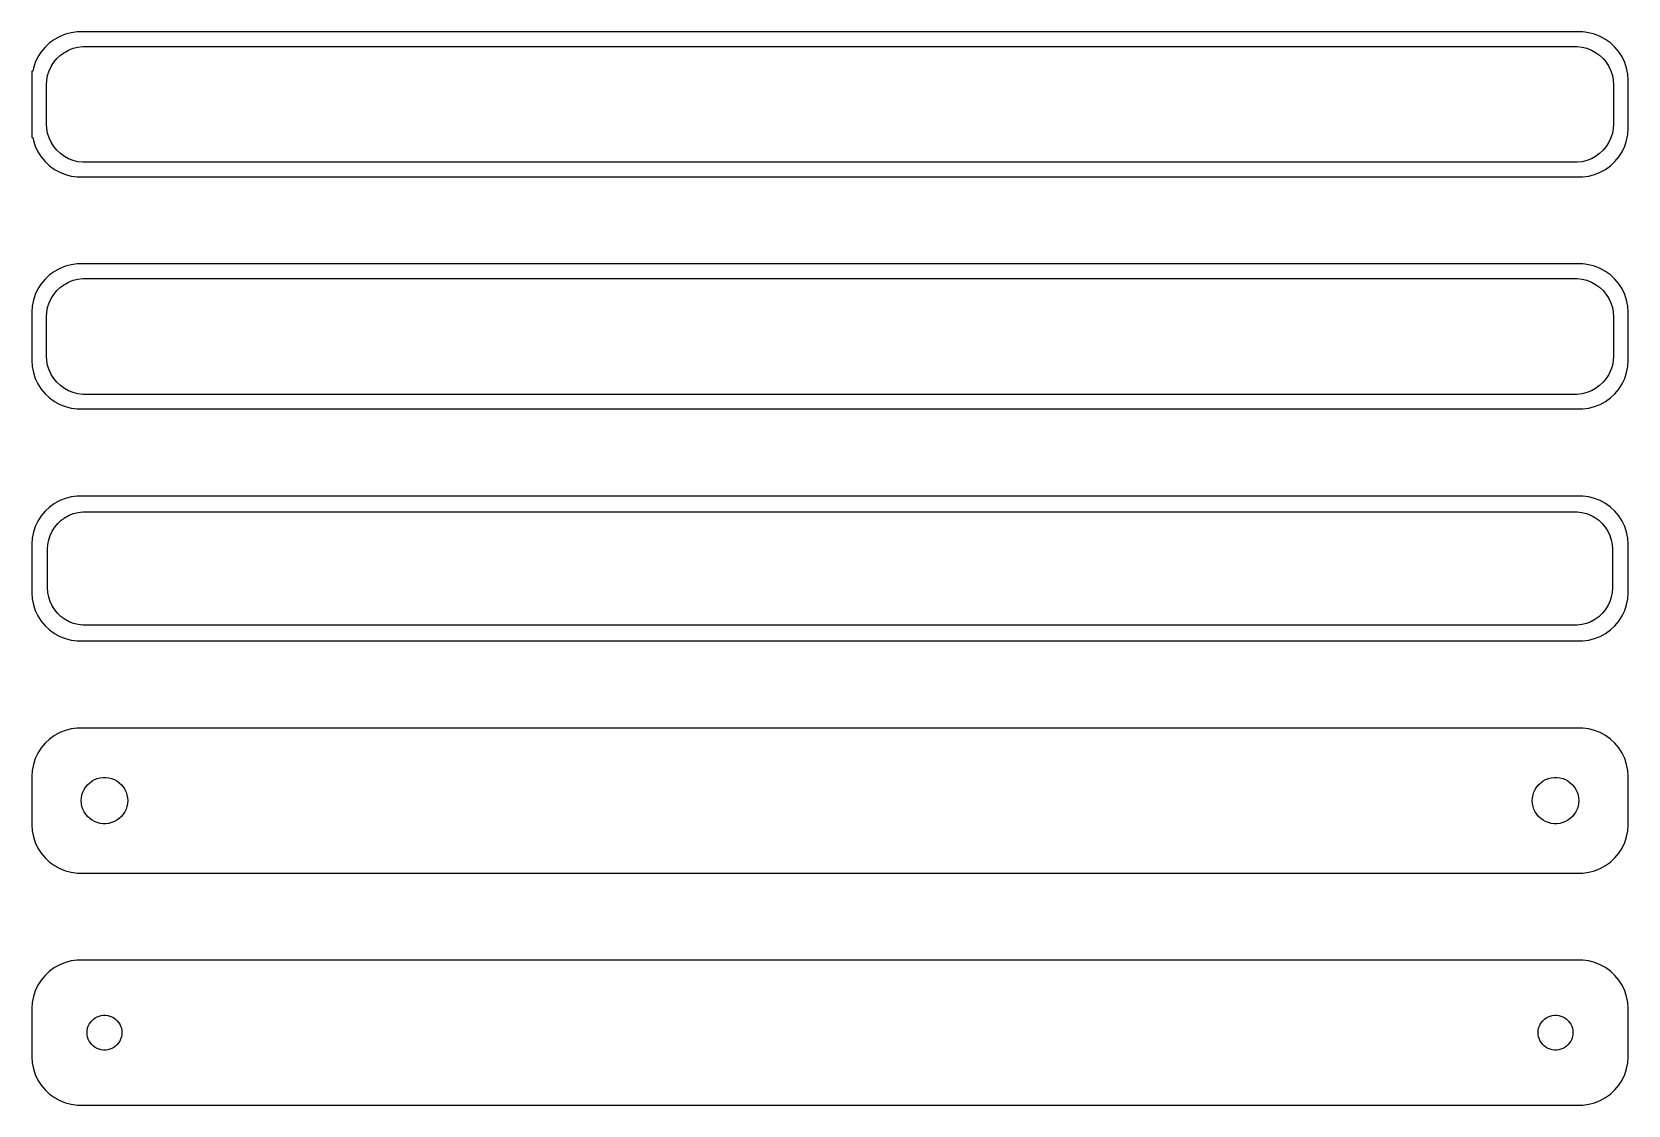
# Model space of a CAD drawing. Header units: metres. Extents: x -82 to 82, y 89 to 199.
import ezdxf

# ---------------------------------------------------------------- set-up
doc = ezdxf.new("R2010")
doc.units = ezdxf.units.M

msp = doc.modelspace()

# ---------------------------------------------------------------- linework, layer by layer
for p, q in [((-80.6871, 198.353), (-81.1448, 197.923)), ((-80.1791, 198.722), (-80.6871, 198.353)), ((-79.6289, 199.024), (-80.1791, 198.722)), ((-79.0451, 199.255), (-79.6289, 199.024)), ((-78.4369, 199.411), (-79.0451, 199.255)), ((-77.8139, 199.49), (-78.4369, 199.411)), ((77.8139, 199.49), (-77.8139, 199.49)), ((78.4369, 199.411), (77.8139, 199.49)), ((79.0451, 199.255), (78.4369, 199.411)), ((79.6289, 199.024), (79.0451, 199.255)), ((80.1791, 198.722), (79.6289, 199.024)), ((80.6871, 198.353), (80.1791, 198.722)), ((81.1448, 197.923), (80.6871, 198.353)), ((-81.8815, 196.909), (-82.1489, 196.341)), ((-81.5451, 197.439), (-81.8815, 196.909)), ((-81.1448, 197.923), (-81.5451, 197.439)), ((-80.5052, 195.927), (-80.2361, 196.351)), ((-80.2361, 196.351), (-79.9159, 196.738)), ((-79.9159, 196.738), (-79.5497, 197.082)), ((-79.5497, 197.082), (-79.1433, 197.377)), ((-79.1433, 197.377), (-78.7031, 197.619)), ((-78.7031, 197.619), (-78.2361, 197.804)), ((-78.2361, 197.804), (-77.7495, 197.929)), ((-77.7495, 197.929), (-77.2512, 197.992)), ((-77.2512, 197.992), (77.2512, 197.992)), ((77.2512, 197.992), (77.7495, 197.929)), ((77.7495, 197.929), (78.2361, 197.804)), ((78.2361, 197.804), (78.7031, 197.619)), ((78.7031, 197.619), (79.1433, 197.377)), ((79.1433, 197.377), (79.5497, 197.082)), ((79.5497, 197.082), (79.9159, 196.738)), ((79.9159, 196.738), (80.2361, 196.351)), ((80.2361, 196.351), (80.5052, 195.927)), ((81.5451, 197.439), (81.1448, 197.923)), ((81.8815, 196.909), (81.5451, 197.439)), ((82.1489, 196.341), (81.8815, 196.909)), ((-82.4, 195.444), (-82.5, 195.444)), ((-82.5, 195.444), (-82.5, 188.556)), ((-82.3429, 195.743), (-82.4, 195.444)), ((-82.1489, 196.341), (-82.3429, 195.743)), ((-80.9685, 194.501), (-80.8743, 194.995)), ((-80.8743, 194.995), (-80.7191, 195.472)), ((-80.7191, 195.472), (-80.5052, 195.927)), ((80.5052, 195.927), (80.7191, 195.472)), ((80.7191, 195.472), (80.8743, 194.995)), ((80.8743, 194.995), (80.9685, 194.501)), ((82.3429, 195.743), (82.1489, 196.341)), ((82.4606, 195.127), (82.3429, 195.743)), ((82.5, 194.5), (82.4606, 195.127)), ((-81, 194), (-80.9685, 194.501)), ((-81, 190), (-81, 194)), ((80.9685, 194.501), (81, 194)), ((81, 194), (81, 190)), ((82.5, 189.5), (82.5, 194.5)), ((-80.9685, 189.499), (-81, 190)), ((81, 190), (80.9685, 189.499)), ((-82.5, 188.556), (-82.4, 188.556)), ((-82.4, 188.556), (-82.3429, 188.257)), ((-82.3429, 188.257), (-82.1489, 187.659)), ((-80.8743, 189.005), (-80.9685, 189.499)), ((-80.7191, 188.528), (-80.8743, 189.005)), ((-80.5052, 188.073), (-80.7191, 188.528)), ((80.7191, 188.528), (80.5052, 188.073)), ((80.8743, 189.005), (80.7191, 188.528)), ((80.9685, 189.499), (80.8743, 189.005)), ((82.1489, 187.659), (82.3429, 188.257)), ((82.3429, 188.257), (82.4606, 188.873)), ((82.4606, 188.873), (82.5, 189.5)), ((-82.1489, 187.659), (-81.8815, 187.091)), ((-81.8815, 187.091), (-81.5451, 186.561)), ((-81.5451, 186.561), (-81.1448, 186.077)), ((-80.2361, 187.649), (-80.5052, 188.073)), ((-79.9159, 187.262), (-80.2361, 187.649)), ((-79.5497, 186.918), (-79.9159, 187.262)), ((-79.1433, 186.623), (-79.5497, 186.918)), ((-78.7031, 186.381), (-79.1433, 186.623)), ((79.1433, 186.623), (78.7031, 186.381)), ((79.5497, 186.918), (79.1433, 186.623)), ((79.9159, 187.262), (79.5497, 186.918)), ((80.2361, 187.649), (79.9159, 187.262)), ((80.5052, 188.073), (80.2361, 187.649)), ((81.1448, 186.077), (81.5451, 186.561)), ((81.5451, 186.561), (81.8815, 187.091)), ((81.8815, 187.091), (82.1489, 187.659)), ((-81.1448, 186.077), (-80.6871, 185.647)), ((-80.6871, 185.647), (-80.1791, 185.278)), ((-80.1791, 185.278), (-79.6289, 184.976)), ((-79.6289, 184.976), (-79.0451, 184.745)), ((-78.2361, 186.196), (-78.7031, 186.381)), ((-77.7495, 186.071), (-78.2361, 186.196)), ((-77.2512, 186.008), (-77.7495, 186.071)), ((77.2512, 186.008), (-77.2512, 186.008)), ((77.7495, 186.071), (77.2512, 186.008)), ((78.2361, 186.196), (77.7495, 186.071)), ((78.7031, 186.381), (78.2361, 186.196)), ((79.0451, 184.745), (79.6289, 184.976)), ((79.6289, 184.976), (80.1791, 185.278)), ((80.1791, 185.278), (80.6871, 185.647)), ((80.6871, 185.647), (81.1448, 186.077)), ((-79.0451, 184.745), (-78.4369, 184.589)), ((-78.4369, 184.589), (-77.8139, 184.51)), ((-77.8139, 184.51), (77.8139, 184.51)), ((77.8139, 184.51), (78.4369, 184.589)), ((78.4369, 184.589), (79.0451, 184.745)), ((-79.6289, 175.024), (-80.1791, 174.722)), ((-79.0451, 175.255), (-79.6289, 175.024)), ((-78.4369, 175.411), (-79.0451, 175.255)), ((-77.8139, 175.49), (-78.4369, 175.411)), ((77.8139, 175.49), (-77.8139, 175.49)), ((78.4369, 175.411), (77.8139, 175.49)), ((79.0451, 175.255), (78.4369, 175.411)), ((79.6289, 175.024), (79.0451, 175.255)), ((80.1791, 174.722), (79.6289, 175.024)), ((-81.5451, 173.439), (-81.8815, 172.909)), ((-81.1448, 173.923), (-81.5451, 173.439)), ((-80.6871, 174.353), (-81.1448, 173.923)), ((-80.1791, 174.722), (-80.6871, 174.353)), ((-79.5497, 173.082), (-79.1433, 173.377)), ((-79.1433, 173.377), (-78.7031, 173.619)), ((-78.7031, 173.619), (-78.2361, 173.804)), ((-78.2361, 173.804), (-77.7495, 173.929)), ((-77.7495, 173.929), (-77.2512, 173.992)), ((-77.2512, 173.992), (77.2512, 173.992)), ((77.2512, 173.992), (77.7495, 173.929)), ((77.7495, 173.929), (78.2361, 173.804)), ((78.2361, 173.804), (78.7031, 173.619)), ((78.7031, 173.619), (79.1433, 173.377)), ((79.1433, 173.377), (79.5497, 173.082)), ((80.6871, 174.353), (80.1791, 174.722)), ((81.1448, 173.923), (80.6871, 174.353)), ((81.5451, 173.439), (81.1448, 173.923)), ((81.8815, 172.909), (81.5451, 173.439)), ((-82.3429, 171.743), (-82.4606, 171.127)), ((-82.1489, 172.341), (-82.3429, 171.743)), ((-81.8815, 172.909), (-82.1489, 172.341)), ((-80.7191, 171.472), (-80.5052, 171.927)), ((-80.5052, 171.927), (-80.2361, 172.351)), ((-80.2361, 172.351), (-79.9159, 172.738)), ((-79.9159, 172.738), (-79.5497, 173.082)), ((79.5497, 173.082), (79.9159, 172.738)), ((79.9159, 172.738), (80.2361, 172.351)), ((80.2361, 172.351), (80.5052, 171.927)), ((80.5052, 171.927), (80.7191, 171.472)), ((82.1489, 172.341), (81.8815, 172.909)), ((82.3429, 171.743), (82.1489, 172.341)), ((82.4606, 171.127), (82.3429, 171.743)), ((-82.4606, 171.127), (-82.5, 170.5)), ((-82.5, 170.5), (-82.5, 165.5)), ((-81, 170), (-80.9685, 170.501)), ((-81, 166), (-81, 170)), ((-80.9685, 170.501), (-80.8743, 170.995)), ((-80.8743, 170.995), (-80.7191, 171.472)), ((80.7191, 171.472), (80.8743, 170.995)), ((80.8743, 170.995), (80.9685, 170.501)), ((80.9685, 170.501), (81, 170)), ((81, 170), (81, 166)), ((82.5, 170.5), (82.4606, 171.127)), ((82.5, 165.5), (82.5, 170.5)), ((-82.5, 165.5), (-82.4606, 164.873)), ((-80.9685, 165.499), (-81, 166)), ((-80.8743, 165.005), (-80.9685, 165.499)), ((-80.7191, 164.528), (-80.8743, 165.005)), ((80.8743, 165.005), (80.7191, 164.528)), ((80.9685, 165.499), (80.8743, 165.005)), ((81, 166), (80.9685, 165.499)), ((82.4606, 164.873), (82.5, 165.5)), ((-82.4606, 164.873), (-82.3429, 164.257)), ((-82.3429, 164.257), (-82.1489, 163.659)), ((-82.1489, 163.659), (-81.8815, 163.091)), ((-80.5052, 164.073), (-80.7191, 164.528)), ((-80.2361, 163.649), (-80.5052, 164.073)), ((-79.9159, 163.262), (-80.2361, 163.649)), ((80.2361, 163.649), (79.9159, 163.262)), ((80.5052, 164.073), (80.2361, 163.649)), ((80.7191, 164.528), (80.5052, 164.073)), ((81.8815, 163.091), (82.1489, 163.659)), ((82.1489, 163.659), (82.3429, 164.257)), ((82.3429, 164.257), (82.4606, 164.873)), ((-81.8815, 163.091), (-81.5451, 162.561)), ((-81.5451, 162.561), (-81.1448, 162.077)), ((-81.1448, 162.077), (-80.6871, 161.647)), ((-79.5497, 162.918), (-79.9159, 163.262)), ((-79.1433, 162.623), (-79.5497, 162.918)), ((-78.7031, 162.381), (-79.1433, 162.623)), ((-78.2361, 162.196), (-78.7031, 162.381)), ((-77.7495, 162.071), (-78.2361, 162.196)), ((-77.2512, 162.008), (-77.7495, 162.071)), ((77.2512, 162.008), (-77.2512, 162.008)), ((77.7495, 162.071), (77.2512, 162.008)), ((78.2361, 162.196), (77.7495, 162.071)), ((78.7031, 162.381), (78.2361, 162.196)), ((79.1433, 162.623), (78.7031, 162.381)), ((79.5497, 162.918), (79.1433, 162.623)), ((79.9159, 163.262), (79.5497, 162.918)), ((80.6871, 161.647), (81.1448, 162.077)), ((81.1448, 162.077), (81.5451, 162.561)), ((81.5451, 162.561), (81.8815, 163.091)), ((-80.6871, 161.647), (-80.1791, 161.278)), ((-80.1791, 161.278), (-79.6289, 160.976)), ((-79.6289, 160.976), (-79.0451, 160.745)), ((-79.0451, 160.745), (-78.4369, 160.589)), ((-78.4369, 160.589), (-77.8139, 160.51)), ((-77.8139, 160.51), (77.8139, 160.51)), ((77.8139, 160.51), (78.4369, 160.589)), ((78.4369, 160.589), (79.0451, 160.745)), ((79.0451, 160.745), (79.6289, 160.976)), ((79.6289, 160.976), (80.1791, 161.278)), ((80.1791, 161.278), (80.6871, 161.647)), ((-80.6871, 150.353), (-81.1448, 149.923)), ((-80.1791, 150.722), (-80.6871, 150.353)), ((-79.6289, 151.024), (-80.1791, 150.722)), ((-79.0451, 151.255), (-79.6289, 151.024)), ((-78.4369, 151.411), (-79.0451, 151.255)), ((-77.8139, 151.49), (-78.4369, 151.411)), ((77.8139, 151.49), (-77.8139, 151.49)), ((78.4369, 151.411), (77.8139, 151.49)), ((79.0451, 151.255), (78.4369, 151.411)), ((79.6289, 151.024), (79.0451, 151.255)), ((80.1791, 150.722), (79.6289, 151.024)), ((80.6871, 150.353), (80.1791, 150.722)), ((81.1448, 149.923), (80.6871, 150.353)), ((-81.8815, 148.909), (-82.1489, 148.341)), ((-81.5451, 149.439), (-81.8815, 148.909)), ((-81.1448, 149.923), (-81.5451, 149.439)), ((-80.133, 148.276), (-79.823, 148.651)), ((-79.823, 148.651), (-79.4685, 148.984)), ((-79.4685, 148.984), (-79.0751, 149.27)), ((-79.0751, 149.27), (-78.6489, 149.504)), ((-78.6489, 149.504), (-78.1967, 149.683)), ((-78.1967, 149.683), (-77.7256, 149.804)), ((-77.7256, 149.804), (-77.2432, 149.865)), ((-77.2432, 149.865), (77.2432, 149.865)), ((77.2432, 149.865), (77.7256, 149.804)), ((77.7256, 149.804), (78.1967, 149.683)), ((78.1967, 149.683), (78.6489, 149.504)), ((78.6489, 149.504), (79.0751, 149.27)), ((79.0751, 149.27), (79.4685, 148.984)), ((79.4685, 148.984), (79.823, 148.651)), ((79.823, 148.651), (80.133, 148.276)), ((81.5451, 149.439), (81.1448, 149.923)), ((81.8815, 148.909), (81.5451, 149.439)), ((82.1489, 148.341), (81.8815, 148.909)), ((-82.4606, 147.127), (-82.5, 146.5)), ((-82.3429, 147.743), (-82.4606, 147.127)), ((-82.1489, 148.341), (-82.3429, 147.743)), ((-80.8421, 146.485), (-80.751, 146.963)), ((-80.751, 146.963), (-80.6007, 147.426)), ((-80.6007, 147.426), (-80.3936, 147.866)), ((-80.3936, 147.866), (-80.133, 148.276)), ((80.133, 148.276), (80.3936, 147.866)), ((80.3936, 147.866), (80.6007, 147.426)), ((80.6007, 147.426), (80.751, 146.963)), ((80.751, 146.963), (80.8421, 146.485)), ((82.3429, 147.743), (82.1489, 148.341)), ((82.4606, 147.127), (82.3429, 147.743)), ((82.5, 146.5), (82.4606, 147.127)), ((-82.5, 146.5), (-82.5, 141.5)), ((-80.8726, 146), (-80.8421, 146.485)), ((-80.8726, 142), (-80.8726, 146)), ((80.8421, 146.485), (80.8726, 146)), ((80.8726, 146), (80.8726, 142)), ((82.5, 141.5), (82.5, 146.5)), ((-80.8421, 141.515), (-80.8726, 142)), ((80.8726, 142), (80.8421, 141.515)), ((-82.5, 141.5), (-82.4606, 140.873)), ((-82.4606, 140.873), (-82.3429, 140.257)), ((-82.3429, 140.257), (-82.1489, 139.659)), ((-80.751, 141.037), (-80.8421, 141.515)), ((-80.6007, 140.574), (-80.751, 141.037)), ((-80.3936, 140.134), (-80.6007, 140.574)), ((80.6007, 140.574), (80.3936, 140.134)), ((80.751, 141.037), (80.6007, 140.574)), ((80.8421, 141.515), (80.751, 141.037)), ((82.1489, 139.659), (82.3429, 140.257)), ((82.3429, 140.257), (82.4606, 140.873)), ((82.4606, 140.873), (82.5, 141.5)), ((-82.1489, 139.659), (-81.8815, 139.091)), ((-81.8815, 139.091), (-81.5451, 138.561)), ((-80.133, 139.724), (-80.3936, 140.134)), ((-79.823, 139.349), (-80.133, 139.724)), ((-79.4685, 139.016), (-79.823, 139.349)), ((-79.0751, 138.73), (-79.4685, 139.016)), ((-78.6489, 138.496), (-79.0751, 138.73)), ((79.0751, 138.73), (78.6489, 138.496)), ((79.4685, 139.016), (79.0751, 138.73)), ((79.823, 139.349), (79.4685, 139.016)), ((80.133, 139.724), (79.823, 139.349)), ((80.3936, 140.134), (80.133, 139.724)), ((81.5451, 138.561), (81.8815, 139.091)), ((81.8815, 139.091), (82.1489, 139.659)), ((-81.5451, 138.561), (-81.1448, 138.077)), ((-81.1448, 138.077), (-80.6871, 137.647)), ((-80.6871, 137.647), (-80.1791, 137.278)), ((-80.1791, 137.278), (-79.6289, 136.976)), ((-79.6289, 136.976), (-79.0451, 136.745)), ((-78.1967, 138.317), (-78.6489, 138.496)), ((-77.7256, 138.196), (-78.1967, 138.317)), ((-77.2432, 138.135), (-77.7256, 138.196)), ((77.2432, 138.135), (-77.2432, 138.135)), ((77.7256, 138.196), (77.2432, 138.135)), ((78.1967, 138.317), (77.7256, 138.196)), ((78.6489, 138.496), (78.1967, 138.317)), ((79.0451, 136.745), (79.6289, 136.976)), ((79.6289, 136.976), (80.1791, 137.278)), ((80.1791, 137.278), (80.6871, 137.647)), ((80.6871, 137.647), (81.1448, 138.077)), ((81.1448, 138.077), (81.5451, 138.561)), ((-79.0451, 136.745), (-78.4369, 136.589)), ((-78.4369, 136.589), (-77.8139, 136.51)), ((-77.8139, 136.51), (77.8139, 136.51)), ((77.8139, 136.51), (78.4369, 136.589)), ((78.4369, 136.589), (79.0451, 136.745)), ((-79.0451, 127.255), (-79.6289, 127.024)), ((-78.4369, 127.411), (-79.0451, 127.255)), ((-77.8139, 127.49), (-78.4369, 127.411)), ((77.8139, 127.49), (-77.8139, 127.49)), ((78.4369, 127.411), (77.8139, 127.49)), ((79.0451, 127.255), (78.4369, 127.411)), ((79.6289, 127.024), (79.0451, 127.255)), ((-81.5451, 125.439), (-81.8815, 124.909)), ((-81.1448, 125.923), (-81.5451, 125.439)), ((-80.6871, 126.353), (-81.1448, 125.923)), ((-80.1791, 126.722), (-80.6871, 126.353)), ((-79.6289, 127.024), (-80.1791, 126.722)), ((80.1791, 126.722), (79.6289, 127.024)), ((80.6871, 126.353), (80.1791, 126.722)), ((81.1448, 125.923), (80.6871, 126.353)), ((81.5451, 125.439), (81.1448, 125.923)), ((81.8815, 124.909), (81.5451, 125.439)), ((-82.1489, 124.341), (-82.3429, 123.743)), ((-81.8815, 124.909), (-82.1489, 124.341)), ((82.1489, 124.341), (81.8815, 124.909)), ((82.3429, 123.743), (82.1489, 124.341)), ((-82.4606, 123.127), (-82.5, 122.5)), ((-82.5, 122.5), (-82.5, 117.5)), ((-82.3429, 123.743), (-82.4606, 123.127)), ((-76.286, 122.026), (-76.0219, 122.172)), ((-76.0219, 122.172), (-75.7416, 122.283)), ((-75.7416, 122.283), (-75.4497, 122.357)), ((-75.4497, 122.357), (-75.1507, 122.395)), ((-75.1507, 122.395), (-74.8493, 122.395)), ((-74.8493, 122.395), (-74.5503, 122.357)), ((-74.5503, 122.357), (-74.2584, 122.283)), ((-74.2584, 122.283), (-73.9781, 122.172)), ((-73.9781, 122.172), (-73.714, 122.026)), ((73.714, 122.026), (73.9781, 122.172)), ((73.9781, 122.172), (74.2584, 122.283)), ((74.2584, 122.283), (74.5503, 122.357)), ((74.5503, 122.357), (74.8493, 122.395)), ((74.8493, 122.395), (75.1507, 122.395)), ((75.1507, 122.395), (75.4497, 122.357)), ((75.4497, 122.357), (75.7416, 122.283)), ((75.7416, 122.283), (76.0219, 122.172)), ((76.0219, 122.172), (76.286, 122.026)), ((82.4606, 123.127), (82.3429, 123.743)), ((82.5, 122.5), (82.4606, 123.127)), ((82.5, 117.5), (82.5, 122.5)), ((-77.3811, 120.301), (-77.3246, 120.597)), ((-77.3246, 120.597), (-77.2315, 120.883)), ((-77.2315, 120.883), (-77.1031, 121.156)), ((-77.1031, 121.156), (-76.9416, 121.411)), ((-76.9416, 121.411), (-76.7495, 121.643)), ((-76.7495, 121.643), (-76.5298, 121.849)), ((-76.5298, 121.849), (-76.286, 122.026)), ((-73.714, 122.026), (-73.4702, 121.849)), ((-73.4702, 121.849), (-73.2505, 121.643)), ((-73.2505, 121.643), (-73.0583, 121.411)), ((-73.0583, 121.411), (-72.8969, 121.156)), ((-72.8969, 121.156), (-72.7685, 120.883)), ((-72.7685, 120.883), (-72.6754, 120.597)), ((-72.6754, 120.597), (-72.6189, 120.301)), ((72.6189, 120.301), (72.6754, 120.597)), ((72.6754, 120.597), (72.7685, 120.883)), ((72.7685, 120.883), (72.8969, 121.156)), ((72.8969, 121.156), (73.0583, 121.411)), ((73.0583, 121.411), (73.2505, 121.643)), ((73.2505, 121.643), (73.4702, 121.849)), ((73.4702, 121.849), (73.714, 122.026)), ((76.286, 122.026), (76.5298, 121.849)), ((76.5298, 121.849), (76.7495, 121.643)), ((76.7495, 121.643), (76.9416, 121.411)), ((76.9416, 121.411), (77.1031, 121.156)), ((77.1031, 121.156), (77.2315, 120.883)), ((77.2315, 120.883), (77.3246, 120.597)), ((77.3246, 120.597), (77.3811, 120.301)), ((-77.4, 120), (-77.3811, 120.301)), ((-77.3811, 119.699), (-77.4, 120)), ((-77.3246, 119.403), (-77.3811, 119.699)), ((-77.2315, 119.117), (-77.3246, 119.403)), ((-77.1031, 118.844), (-77.2315, 119.117)), ((-76.9416, 118.589), (-77.1031, 118.844)), ((-72.8969, 118.844), (-73.0583, 118.589)), ((-72.7685, 119.117), (-72.8969, 118.844)), ((-72.6754, 119.403), (-72.7685, 119.117)), ((-72.6189, 119.699), (-72.6754, 119.403)), ((-72.6189, 120.301), (-72.6, 120)), ((-72.6, 120), (-72.6189, 119.699)), ((72.6, 120), (72.6189, 120.301)), ((72.6189, 119.699), (72.6, 120)), ((72.6754, 119.403), (72.6189, 119.699)), ((72.7685, 119.117), (72.6754, 119.403)), ((72.8969, 118.844), (72.7685, 119.117)), ((73.0583, 118.589), (72.8969, 118.844)), ((77.1031, 118.844), (76.9416, 118.589)), ((77.2315, 119.117), (77.1031, 118.844)), ((77.3246, 119.403), (77.2315, 119.117)), ((77.3811, 119.699), (77.3246, 119.403)), ((77.3811, 120.301), (77.4, 120)), ((77.4, 120), (77.3811, 119.699)), ((-82.5, 117.5), (-82.4606, 116.873)), ((-76.7495, 118.357), (-76.9416, 118.589)), ((-76.5298, 118.151), (-76.7495, 118.357)), ((-76.286, 117.974), (-76.5298, 118.151)), ((-76.0219, 117.828), (-76.286, 117.974)), ((-75.7416, 117.717), (-76.0219, 117.828)), ((-75.4497, 117.643), (-75.7416, 117.717)), ((-75.1507, 117.605), (-75.4497, 117.643)), ((-74.8493, 117.605), (-75.1507, 117.605)), ((-74.5503, 117.643), (-74.8493, 117.605)), ((-74.2584, 117.717), (-74.5503, 117.643)), ((-73.9781, 117.828), (-74.2584, 117.717)), ((-73.714, 117.974), (-73.9781, 117.828)), ((-73.4702, 118.151), (-73.714, 117.974)), ((-73.2505, 118.357), (-73.4702, 118.151)), ((-73.0583, 118.589), (-73.2505, 118.357)), ((73.2505, 118.357), (73.0583, 118.589)), ((73.4702, 118.151), (73.2505, 118.357)), ((73.714, 117.974), (73.4702, 118.151)), ((73.9781, 117.828), (73.714, 117.974)), ((74.2584, 117.717), (73.9781, 117.828)), ((74.5503, 117.643), (74.2584, 117.717)), ((74.8493, 117.605), (74.5503, 117.643)), ((75.1507, 117.605), (74.8493, 117.605)), ((75.4497, 117.643), (75.1507, 117.605)), ((75.7416, 117.717), (75.4497, 117.643)), ((76.0219, 117.828), (75.7416, 117.717)), ((76.286, 117.974), (76.0219, 117.828)), ((76.5298, 118.151), (76.286, 117.974)), ((76.7495, 118.357), (76.5298, 118.151)), ((76.9416, 118.589), (76.7495, 118.357)), ((82.4606, 116.873), (82.5, 117.5)), ((-82.4606, 116.873), (-82.3429, 116.257)), ((-82.3429, 116.257), (-82.1489, 115.659)), ((-82.1489, 115.659), (-81.8815, 115.091)), ((81.8815, 115.091), (82.1489, 115.659)), ((82.1489, 115.659), (82.3429, 116.257)), ((82.3429, 116.257), (82.4606, 116.873)), ((-81.8815, 115.091), (-81.5451, 114.561)), ((-81.5451, 114.561), (-81.1448, 114.077)), ((-81.1448, 114.077), (-80.6871, 113.647)), ((80.6871, 113.647), (81.1448, 114.077)), ((81.1448, 114.077), (81.5451, 114.561)), ((81.5451, 114.561), (81.8815, 115.091)), ((-80.6871, 113.647), (-80.1791, 113.278)), ((-80.1791, 113.278), (-79.6289, 112.976)), ((-79.6289, 112.976), (-79.0451, 112.745)), ((-79.0451, 112.745), (-78.4369, 112.589)), ((-78.4369, 112.589), (-77.8139, 112.51)), ((-77.8139, 112.51), (77.8139, 112.51)), ((77.8139, 112.51), (78.4369, 112.589)), ((78.4369, 112.589), (79.0451, 112.745)), ((79.0451, 112.745), (79.6289, 112.976)), ((79.6289, 112.976), (80.1791, 113.278)), ((80.1791, 113.278), (80.6871, 113.647)), ((-80.6871, 102.353), (-81.1448, 101.923)), ((-80.1791, 102.722), (-80.6871, 102.353)), ((-79.6289, 103.024), (-80.1791, 102.722)), ((-79.0451, 103.255), (-79.6289, 103.024)), ((-78.4369, 103.411), (-79.0451, 103.255)), ((-77.8139, 103.49), (-78.4369, 103.411)), ((77.8139, 103.49), (-77.8139, 103.49)), ((78.4369, 103.411), (77.8139, 103.49)), ((79.0451, 103.255), (78.4369, 103.411)), ((79.6289, 103.024), (79.0451, 103.255)), ((80.1791, 102.722), (79.6289, 103.024)), ((80.6871, 102.353), (80.1791, 102.722)), ((81.1448, 101.923), (80.6871, 102.353)), ((-81.8815, 100.909), (-82.1489, 100.341)), ((-81.5451, 101.439), (-81.8815, 100.909)), ((-81.1448, 101.923), (-81.5451, 101.439)), ((81.5451, 101.439), (81.1448, 101.923)), ((81.8815, 100.909), (81.5451, 101.439)), ((82.1489, 100.341), (81.8815, 100.909)), ((-82.4606, 99.1267), (-82.5, 98.5)), ((-82.3429, 99.7434), (-82.4606, 99.1267)), ((-82.1489, 100.341), (-82.3429, 99.7434)), ((82.3429, 99.7434), (82.1489, 100.341)), ((82.4606, 99.1267), (82.3429, 99.7434)), ((82.5, 98.5), (82.4606, 99.1267)), ((-82.5, 98.5), (-82.5, 93.5)), ((-76.3121, 97.2322), (-76.1474, 97.3869)), ((-76.1474, 97.3869), (-75.9645, 97.5198)), ((-75.9645, 97.5198), (-75.7664, 97.6287)), ((-75.7664, 97.6287), (-75.5562, 97.7119)), ((-75.5562, 97.7119), (-75.3373, 97.7681)), ((-75.3373, 97.7681), (-75.113, 97.7964)), ((-75.113, 97.7964), (-74.887, 97.7964)), ((-74.887, 97.7964), (-74.6627, 97.7681)), ((-74.6627, 97.7681), (-74.4438, 97.7119)), ((-74.4438, 97.7119), (-74.2336, 97.6287)), ((-74.2336, 97.6287), (-74.0355, 97.5198)), ((-74.0355, 97.5198), (-73.8526, 97.3869)), ((-73.8526, 97.3869), (-73.6879, 97.2322)), ((73.6879, 97.2322), (73.8526, 97.3869)), ((73.8526, 97.3869), (74.0355, 97.5198)), ((74.0355, 97.5198), (74.2336, 97.6287)), ((74.2336, 97.6287), (74.4438, 97.7119)), ((74.4438, 97.7119), (74.6627, 97.7681)), ((74.6627, 97.7681), (74.887, 97.7964)), ((74.887, 97.7964), (75.113, 97.7964)), ((75.113, 97.7964), (75.3373, 97.7681)), ((75.3373, 97.7681), (75.5562, 97.7119)), ((75.5562, 97.7119), (75.7664, 97.6287)), ((75.7664, 97.6287), (75.9645, 97.5198)), ((75.9645, 97.5198), (76.1474, 97.3869)), ((76.1474, 97.3869), (76.3121, 97.2322)), ((82.5, 93.5), (82.5, 98.5)), ((-76.8, 96), (-76.7858, 96.2256)), ((-76.7858, 95.7744), (-76.8, 96)), ((-76.7858, 96.2256), (-76.7434, 96.4476)), ((-76.7434, 95.5524), (-76.7858, 95.7744)), ((-76.7434, 96.4476), (-76.6736, 96.6626)), ((-76.6736, 96.6626), (-76.5773, 96.8671)), ((-76.5773, 96.8671), (-76.4562, 97.058)), ((-76.4562, 97.058), (-76.3121, 97.2322)), ((-73.6879, 97.2322), (-73.5438, 97.058)), ((-73.5438, 97.058), (-73.4226, 96.8671)), ((-73.4226, 96.8671), (-73.3264, 96.6626)), ((-73.3264, 96.6626), (-73.2565, 96.4476)), ((-73.2565, 96.4476), (-73.2142, 96.2256)), ((-73.2142, 95.7744), (-73.2565, 95.5524)), ((-73.2142, 96.2256), (-73.2, 96)), ((-73.2, 96), (-73.2142, 95.7744)), ((73.2, 96), (73.2142, 96.2256)), ((73.2142, 95.7744), (73.2, 96)), ((73.2142, 96.2256), (73.2565, 96.4476)), ((73.2565, 95.5524), (73.2142, 95.7744)), ((73.2565, 96.4476), (73.3264, 96.6626)), ((73.3264, 96.6626), (73.4226, 96.8671)), ((73.4226, 96.8671), (73.5438, 97.058)), ((73.5438, 97.058), (73.6879, 97.2322)), ((76.3121, 97.2322), (76.4562, 97.058)), ((76.4562, 97.058), (76.5773, 96.8671)), ((76.5773, 96.8671), (76.6736, 96.6626)), ((76.6736, 96.6626), (76.7434, 96.4476)), ((76.7434, 96.4476), (76.7858, 96.2256)), ((76.7858, 95.7744), (76.7434, 95.5524)), ((76.7858, 96.2256), (76.8, 96)), ((76.8, 96), (76.7858, 95.7744)), ((-76.6736, 95.3374), (-76.7434, 95.5524)), ((-76.5773, 95.1329), (-76.6736, 95.3374)), ((-76.4562, 94.942), (-76.5773, 95.1329)), ((-76.3121, 94.7678), (-76.4562, 94.942)), ((-76.1474, 94.6131), (-76.3121, 94.7678)), ((-75.9645, 94.4802), (-76.1474, 94.6131)), ((-75.7664, 94.3713), (-75.9645, 94.4802)), ((-75.5562, 94.2881), (-75.7664, 94.3713)), ((-75.3373, 94.2319), (-75.5562, 94.2881)), ((-75.113, 94.2036), (-75.3373, 94.2319)), ((-74.887, 94.2036), (-75.113, 94.2036)), ((-74.6627, 94.2319), (-74.887, 94.2036)), ((-74.4438, 94.2881), (-74.6627, 94.2319)), ((-74.2336, 94.3713), (-74.4438, 94.2881)), ((-74.0355, 94.4802), (-74.2336, 94.3713)), ((-73.8526, 94.6131), (-74.0355, 94.4802)), ((-73.6879, 94.7678), (-73.8526, 94.6131)), ((-73.5438, 94.942), (-73.6879, 94.7678)), ((-73.4226, 95.1329), (-73.5438, 94.942)), ((-73.3264, 95.3374), (-73.4226, 95.1329)), ((-73.2565, 95.5524), (-73.3264, 95.3374)), ((73.3264, 95.3374), (73.2565, 95.5524)), ((73.4226, 95.1329), (73.3264, 95.3374)), ((73.5438, 94.942), (73.4226, 95.1329)), ((73.6879, 94.7678), (73.5438, 94.942)), ((73.8526, 94.6131), (73.6879, 94.7678)), ((74.0355, 94.4802), (73.8526, 94.6131)), ((74.2336, 94.3713), (74.0355, 94.4802)), ((74.4438, 94.2881), (74.2336, 94.3713)), ((74.6627, 94.2319), (74.4438, 94.2881)), ((74.887, 94.2036), (74.6627, 94.2319)), ((75.113, 94.2036), (74.887, 94.2036)), ((75.3373, 94.2319), (75.113, 94.2036)), ((75.5562, 94.2881), (75.3373, 94.2319)), ((75.7664, 94.3713), (75.5562, 94.2881)), ((75.9645, 94.4802), (75.7664, 94.3713)), ((76.1474, 94.6131), (75.9645, 94.4802)), ((76.3121, 94.7678), (76.1474, 94.6131)), ((76.4562, 94.942), (76.3121, 94.7678)), ((76.5773, 95.1329), (76.4562, 94.942)), ((76.6736, 95.3374), (76.5773, 95.1329)), ((76.7434, 95.5524), (76.6736, 95.3374)), ((-82.5, 93.5), (-82.4606, 92.8733)), ((-82.4606, 92.8733), (-82.3429, 92.2566)), ((82.3429, 92.2566), (82.4606, 92.8733)), ((82.4606, 92.8733), (82.5, 93.5)), ((-82.3429, 92.2566), (-82.1489, 91.6594)), ((-82.1489, 91.6594), (-81.8815, 91.0912)), ((-81.8815, 91.0912), (-81.5451, 90.5611)), ((81.5451, 90.5611), (81.8815, 91.0912)), ((81.8815, 91.0912), (82.1489, 91.6594)), ((82.1489, 91.6594), (82.3429, 92.2566)), ((-81.5451, 90.5611), (-81.1448, 90.0773)), ((-81.1448, 90.0773), (-80.6871, 89.6474)), ((-80.6871, 89.6474), (-80.1791, 89.2784)), ((-80.1791, 89.2784), (-79.6289, 88.9759)), ((79.6289, 88.9759), (80.1791, 89.2784)), ((80.1791, 89.2784), (80.6871, 89.6474)), ((80.6871, 89.6474), (81.1448, 90.0773)), ((81.1448, 90.0773), (81.5451, 90.5611)), ((-79.6289, 88.9759), (-79.0451, 88.7447)), ((-79.0451, 88.7447), (-78.4369, 88.5886)), ((-78.4369, 88.5886), (-77.8139, 88.5099)), ((-77.8139, 88.5099), (77.8139, 88.5099)), ((77.8139, 88.5099), (78.4369, 88.5886)), ((78.4369, 88.5886), (79.0451, 88.7447)), ((79.0451, 88.7447), (79.6289, 88.9759))]:
    msp.add_line(p, q)

doc.saveas('drawing.dxf')
